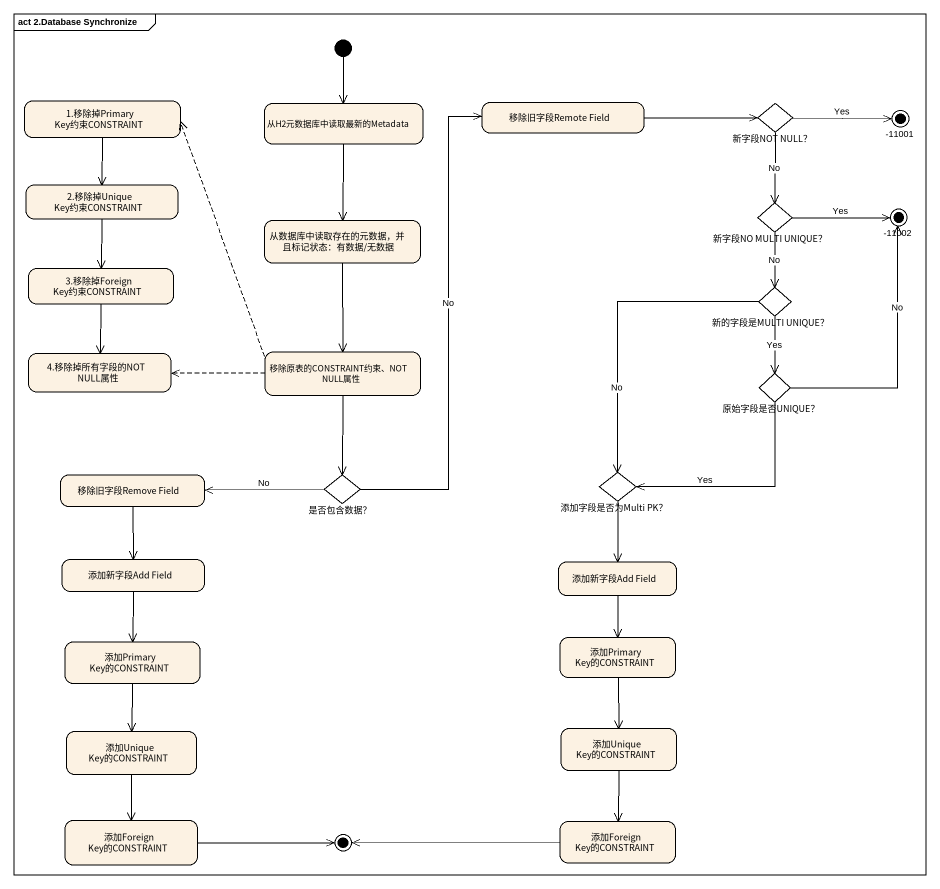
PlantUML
@startuml
mainframe act 2.Database Synchronize
hide empty description
state "1.移除掉Primary Key约束CONSTRAINT" as s1_移除掉Primary_Key约束CONSTRAINT
state 从H2元数据库中读取最新的Metadata
state "移除旧字段Remote Field" as 移除旧字段Remote_Field
state "新字段NOT NULL？" as 新字段NOT_NULL <<choice>>
state "-11001" as f11001 <<end>>
state "2.移除掉Unique Key约束CONSTRAINT" as s2_移除掉Unique_Key约束CONSTRAINT
state "从数据库中读取存在的元数据，并且标记状态：有数据/无数据" as 从数据库中读取存在的元数据_并且标记状态_有数据_无数据
state "新字段NO MULTI UNIQUE？" as 新字段NO_MULTI_UNIQUE <<choice>>
state "-11002" as f11002 <<end>>
state "3.移除掉Foreign Key约束CONSTRAINT" as s3_移除掉Foreign_Key约束CONSTRAINT
state "新的字段是MULTI UNIQUE？" as 新的字段是MULTI_UNIQUE <<choice>>
state "移除原表的CONSTRAINT约束、NOT NULL属性" as 移除原表的CONSTRAINT约束_NOT_NULL属性
state "4.移除掉所有字段的NOT NULL属性" as s4_移除掉所有字段的NOT_NULL属性
state "原始字段是否UNIQUE？" as 原始字段是否UNIQUE <<choice>>
state "移除旧字段Remove Field" as 移除旧字段Remove_Field
state "是否包含数据？" as 是否包含数据 <<choice>>
state "添加字段是否为Multi PK？" as 添加字段是否为Multi_PK <<choice>>
state "添加新字段Add Field" as 添加新字段Add_Field
state "添加新字段Add Field" as 添加新字段Add_Field_2
state "添加Primary Key的CONSTRAINT" as 添加Primary_Key的CONSTRAINT
state "添加Primary Key的CONSTRAINT" as 添加Primary_Key的CONSTRAINT_2
state "添加Unique Key的CONSTRAINT" as 添加Unique_Key的CONSTRAINT
state "添加Unique Key的CONSTRAINT" as 添加Unique_Key的CONSTRAINT_2
state "添加Foreign Key的CONSTRAINT" as 添加Foreign_Key的CONSTRAINT
state final1 <<end>>
state "添加Foreign Key的CONSTRAINT" as 添加Foreign_Key的CONSTRAINT_2
[*] --> 从H2元数据库中读取最新的Metadata
s1_移除掉Primary_Key约束CONSTRAINT --> s2_移除掉Unique_Key约束CONSTRAINT
从H2元数据库中读取最新的Metadata --> 从数据库中读取存在的元数据_并且标记状态_有数据_无数据
移除旧字段Remote_Field -right-> 新字段NOT_NULL
新字段NOT_NULL -right-> f11001 : Yes
新字段NOT_NULL --> 新字段NO_MULTI_UNIQUE : No
s2_移除掉Unique_Key约束CONSTRAINT --> s3_移除掉Foreign_Key约束CONSTRAINT
从数据库中读取存在的元数据_并且标记状态_有数据_无数据 --> 移除原表的CONSTRAINT约束_NOT_NULL属性
新字段NO_MULTI_UNIQUE -right-> f11002 : Yes
新字段NO_MULTI_UNIQUE --> 新的字段是MULTI_UNIQUE : No
s3_移除掉Foreign_Key约束CONSTRAINT --> s4_移除掉所有字段的NOT_NULL属性
新的字段是MULTI_UNIQUE --> 原始字段是否UNIQUE : Yes
新的字段是MULTI_UNIQUE --> 添加字段是否为Multi_PK : No
移除原表的CONSTRAINT约束_NOT_NULL属性 -up[dashed]-> s1_移除掉Primary_Key约束CONSTRAINT
移除原表的CONSTRAINT约束_NOT_NULL属性 -left[dashed]-> s4_移除掉所有字段的NOT_NULL属性
移除原表的CONSTRAINT约束_NOT_NULL属性 --> 是否包含数据
原始字段是否UNIQUE -up-> f11002 : No
原始字段是否UNIQUE --> 添加字段是否为Multi_PK : Yes
移除旧字段Remove_Field --> 添加新字段Add_Field
是否包含数据 -up-> 移除旧字段Remote_Field : No
是否包含数据 -left-> 移除旧字段Remove_Field : No
添加字段是否为Multi_PK --> 添加新字段Add_Field_2
添加新字段Add_Field --> 添加Primary_Key的CONSTRAINT
添加新字段Add_Field_2 --> 添加Primary_Key的CONSTRAINT_2
添加Primary_Key的CONSTRAINT --> 添加Unique_Key的CONSTRAINT
添加Primary_Key的CONSTRAINT_2 --> 添加Unique_Key的CONSTRAINT_2
添加Unique_Key的CONSTRAINT --> 添加Foreign_Key的CONSTRAINT
添加Unique_Key的CONSTRAINT_2 --> 添加Foreign_Key的CONSTRAINT_2
添加Foreign_Key的CONSTRAINT -right-> final1
添加Foreign_Key的CONSTRAINT_2 -left-> final1
@enduml
